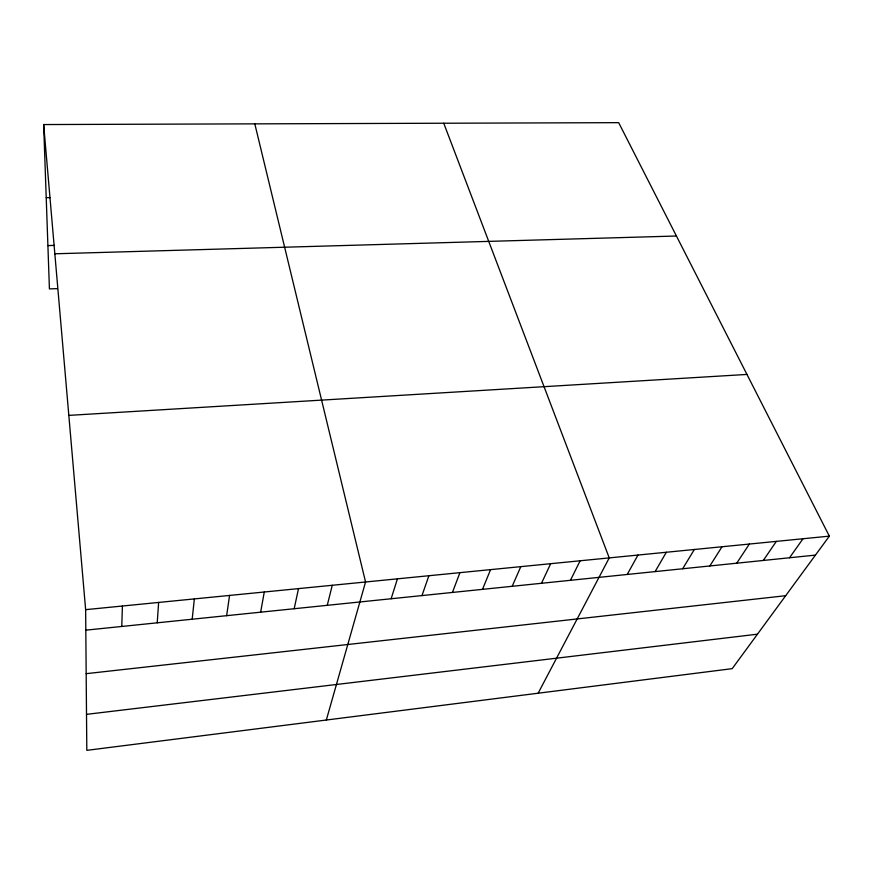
<?xml version="1.0" encoding="UTF-8"?>
<svg xmlns="http://www.w3.org/2000/svg" width="873" height="873" viewBox="0 0 873 873"><rect width="100%" height="100%" fill="white"/><g stroke="black" fill="none" stroke-linecap="round" stroke-linejoin="round"><path stroke-width="1.31" d="M121.773 626.465L122.406 606.026M157.216 622.82L158.635 602.435M192.18 619.219L194.352 598.911M226.642 615.672L229.566 595.43M260.645 612.18L264.279 592.003M294.179 608.732L298.511 588.609M327.255 605.327L332.264 585.281M326.338 720.018L365.558 581.985L254.807 123.857M391.137 598.758L397.433 578.832M421.975 595.582L428.883 575.733M452.432 592.451L459.929 572.655M482.496 589.351L490.571 569.633M512.178 586.296L520.81 566.642M541.489 583.284L550.667 563.685M570.429 580.305L580.13 560.782M538.15 693.206L609.234 557.902L443.746 123.235M627.229 574.456L637.956 555.064M655.11 571.597L666.328 552.26M682.653 568.76L694.351 549.488M709.858 565.955L722.015 546.749M736.736 563.194L749.34 544.054M763.286 560.466L776.337 541.38M789.53 557.76L803.007 538.75M829.35 536.142L732.196 668.653L86.809 750.344L85.641 609.66L43.65 124.555L618.673 122.657L829.35 536.142L85.641 609.66M86.514 714.354L757.469 634.18M86.176 673.672L785.678 595.702M85.816 630.164L815.458 555.097M68.825 415.384L746.95 374.43M57.487 288.614L49.423 288.908L43.65 124.555M54.835 253.792L676.433 236.016M47.906 245.586L54.486 245.4M46.214 197.691L50.11 197.625"/></g></svg>
